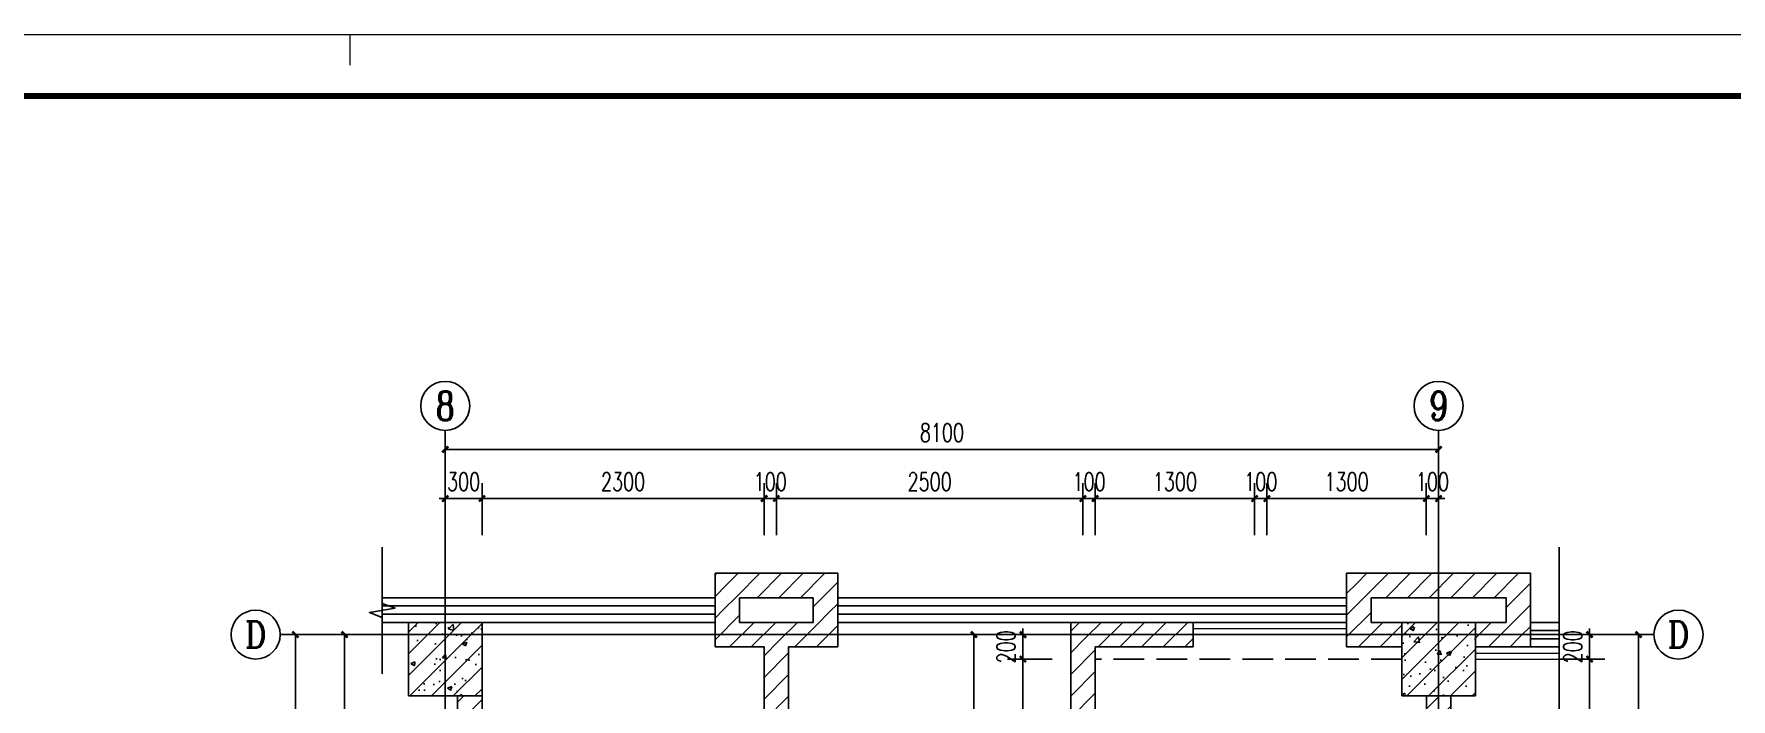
# Model space of a CAD drawing. Extents: x 1738711 to 2346805, y 1189731 to 2516152.
# Drawn here: x 2000756 to 2014595, y 1392502 to 1397922 of the extents above; entities that cross this region are included whole.
import ezdxf
from ezdxf.enums import TextEntityAlignment as Align

# ---------------------------------------------------------------- set-up
doc = ezdxf.new("R2010")
doc.units = 0
doc.header["$LTSCALE"] = 1000
doc.header["$MEASUREMENT"] = 0
doc.linetypes.add('DASH', pattern=[0.35, 0.25, -0.1])
doc.linetypes.add('复件 140224通州运河二期售楼部条件图_t3$0$X-ME SHAFT SH$0$X-B2$0$WATER_LINE', pattern=[0])
for name, color, linetype in [('AXIS', 3, 'Continuous'), ('AXIS_TEXT', 7, 'Continuous'), ('COLUMN', 9, 'Continuous'), ('DIM_SYMB', 3, 'Continuous'), ('DOTE', 1, 'Continuous'), ('PUB_DIM', 3, 'Continuous'), ('PUB_HATCH', 8, 'Continuous'), ('TK', 4, 'Continuous'), ('WALL', 40, 'Continuous'), ('WINDOW', 144, 'Continuous'), ('看线', 8, 'Continuous')]:
    doc.layers.add(name, color=color, linetype=linetype)
doc.layers.add('栏杆', color=6, linetype='Continuous', lineweight=15)
doc.styles.add('_TCH_AXIS', font='COMPLEX', dxfattribs={"bigfont": 'GBCBIG'})
doc.styles.add('_TCH_DIM_T3', font='SIMPLEX', dxfattribs={"width": 0.705882, "bigfont": 'GBCBIG'})
doc.styles.add('COMPLEX', font='COMPLEX')
doc.styles.add('宋体', font='SIMSUN.TTF', dxfattribs={"width": 0.75})
doc.dimstyles.new('_TCH_ARCH&&50', dxfattribs={"dimtxt": 148.75, "dimasz": 50, "dimexe": 125, "dimexo": 150, "dimgap": 63.125, "dimtad": 1, "dimdec": 0, "dimzin": 0, "dimdsep": 46, "dimtxsty": '_TCH_DIM_T3', "dimblk": 'ARCHTICK', "dimcen": 0.09, "dimclrt": 7, "dimazin": 2, "dimtfac": 1, "dimtdec": 0, "dimtix": 1, "dimtmove": 2, "dimatfit": 3, "dimfxl": 50, "dimtolj": 1, "dimtzin": 0, "dimarcsym": 0})
pattern_1 = [(45, (0, 89.76), (-88.388383, 88.388383), [])]
pattern_2 = [(45, (0, 0), (-88.3883476, 88.3883476), []), (50, (0, 0), (358.63009, -31.376067), [37.5, -412.5]), (355, (0, 0), (-69.375667, 376.096067), [30, -330]), (100.4514, (29.9, -2.6), (289.25469, 344.71977), [31.870095, -350.571056]), (46.1842, (0, 100), (533.620524, -82.75951), [56.25, -618.75]), (96.6356, (44.47, 93.1), (467.33135, 487.05894), [47.80514, -525.8565]), (351.1842, (0, 100), (467.33097, 487.0593), [45, -495]), (21, (50, 75), (298.453526, -201.309445), [37.5, -412.5]), (326, (50, 75), (121.657666, 362.57502), [30, -330]), (71.4514, (74.87, 58.22), (420.111314, 161.26525), [31.870095, -350.571056]), (37.5, (0, 0), (6.0799277, 166.446927), [0, -326, 0, -335, 0, -331.25]), (7.5, (0, 0), (131.534769, 197.205856), [0, -191, 0, -318.5, 0, -126.25]), (327.5, (-111.5, 0), (266.911218, -11.277436), [0, -125, 0, -390, 0, -517.5]), (317.5, (-161.5, 0), (291.593085, 50.052491), [0, -162.5, 0, -259, 0, -367.5])]

# ---------------------------------------------------------------- blocks, each defined once
blk = doc.blocks.new('hjashrtahreahe')
at = {"const_width": 25}
blk.add_lwpolyline([(42800, 59400), (42800, 58900)], dxfattribs=at)
at = {"layer": 'TK', "color": 7, "const_width": 25}
blk.add_lwpolyline([(0, 59400), (84100, 59400), (84100, 0), (0, 0)], close=True, dxfattribs=at)
at = {"layer": 'TK', "color": 3, "const_width": 100}
blk.add_lwpolyline([(2500, 1000), (2500, 58400), (83100, 58400), (83100, 1000)], close=True, dxfattribs=at)
at = {"layer": 'TK', "style": '宋体', "width": 0.75}
for tag, height, p in [('项目负责人', 350, (6003, 57089)), ('专业负责人', 350, (6003, 56224)), ('设计人', 350, (6003, 55419)), ('版号1', 250, (77304, 22193)), ('时间1', 250, (82405, 22193)), ('版号2', 250, (77304, 21593)), ('时间2', 250, (82405, 21593)), ('版号3', 250, (77304, 20993)), ('时间3', 250, (82405, 20993)), ('建筑会签', 0.0001, (78978, 2403)), ('电气会签', 0.0001, (82128, 2403)), ('结构会签', 0.0001, (78978, 1803)), ('暖通会签', 0.0001, (82128, 1803)), ('给排水会签', 0.0001, (78978, 1250)), ('智能化会签', 0.0001, (82128, 1250))]:
    blk.add_attdef(tag, text='', height=height, dxfattribs=at).set_placement(p, align=Align.CENTER)
for tag, p in [('合作设计单位', (80816, 48986)), ('版号说明1', (79854, 22318)), ('版号说明2', (79854, 21718)), ('版号说明3', (79854, 21118)), ('浙江绿储科技有限公司', (80545, 16036)), ('百兆瓦级集中式熔盐储能关键', (80545, 14953)), ('设备研发及制造基地项目', (80545, 14603)), ('1#研发楼', (80545, 13636)), ('图名', (80545, 12436)), ('工程编号', (78978, 11461)), ('子项编号', (82128, 11461)), ('建筑', (78978, 10711)), ('图号', (82128, 10711)), ('施工图', (78978, 9961)), ('2023.03', (82128, 9961)), ('审定', (79353, 8461)), ('审核', (79353, 7711)), ('工程负责', (79353, 6961)), ('专业负责', (79353, 6211)), ('设计', (79353, 5461)), ('制图', (79353, 4711)), ('校对', (79353, 3961))]:
    blk.add_attdef(tag, text='', height=250, dxfattribs=at).set_placement(p, align=Align.MIDDLE_CENTER)
blk = doc.blocks.new('_ArchTick')
at = {"color": 0, "linetype": 'ByBlock', "const_width": 0.4}
blk.add_lwpolyline([(-0.5, -0.5), (0.5, 0.5)], dxfattribs=at)
blk = doc.blocks.new('*D1448')
at = {"layer": 'Defpoints', "color": 0, "transparency": 16777216}
for p in [(2008421, 1393027), (2008810, 1393027), (2008810, 1386427)]:
    blk.add_point(p, dxfattribs=at)
at = {"layer": 'PUB_DIM', "color": 0, "lineweight": -2, "transparency": 16777216}
for p, q in [((2008660, 1393027), (2008296, 1393027)), ((2008421, 1386427), (2008421, 1393027)), ((2008660, 1386427), (2008296, 1386427))]:
    blk.add_line(p, q, dxfattribs=at)
at = {"layer": 'PUB_DIM', "color": 0, "lineweight": -2, "transparency": 16777216, "xscale": 50, "yscale": 50, "zscale": 50}
for p, rotation in [((2008421, 1393027), 90), ((2008421, 1386427), 270)]:
    blk.add_blockref('_ArchTick', p, dxfattribs=dict(at, rotation=rotation))
at = {"layer": 'PUB_DIM', "color": 7, "transparency": 16777216, "insert": (2008283, 1389727), "char_height": 148.8, "attachment_point": 5, "rotation": 90, "style": '_TCH_DIM_T3'}
blk.add_mtext('\\A1;6600', dxfattribs=at)
blk = doc.blocks.new('*D1453')
at = {"layer": 'Defpoints', "color": 0, "transparency": 16777216}
for p in [(2008821, 1392827), (2009210, 1392827), (2009210, 1390957)]:
    blk.add_point(p, dxfattribs=at)
at = {"layer": 'PUB_DIM', "color": 0, "lineweight": -2, "transparency": 16777216}
for p, q in [((2009060, 1392827), (2008696, 1392827)), ((2008821, 1390957), (2008821, 1392827)), ((2009060, 1390957), (2008696, 1390957))]:
    blk.add_line(p, q, dxfattribs=at)
at = {"layer": 'PUB_DIM', "color": 0, "lineweight": -2, "transparency": 16777216, "xscale": 50, "yscale": 50, "zscale": 50}
for p, rotation in [((2008821, 1392827), 90), ((2008821, 1390957), 270)]:
    blk.add_blockref('_ArchTick', p, dxfattribs=dict(at, rotation=rotation))
at = {"layer": 'PUB_DIM', "color": 7, "transparency": 16777216, "insert": (2008683, 1391892), "char_height": 148.8, "attachment_point": 5, "rotation": 90, "style": '_TCH_DIM_T3'}
blk.add_mtext('\\A1;1870', dxfattribs=at)
blk = doc.blocks.new('*D1454')
at = {"layer": 'Defpoints', "color": 0, "transparency": 16777216}
for p in [(2008821, 1393027), (2009210, 1393027), (2009210, 1392827)]:
    blk.add_point(p, dxfattribs=at)
at = {"layer": 'PUB_DIM', "color": 0, "lineweight": -2, "transparency": 16777216}
for p, q in [((2009060, 1393027), (2008696, 1393027)), ((2008821, 1393027), (2008821, 1393077)), ((2008821, 1392827), (2008821, 1393027)), ((2009060, 1392827), (2008696, 1392827)), ((2008821, 1392827), (2008821, 1392777))]:
    blk.add_line(p, q, dxfattribs=at)
at = {"layer": 'PUB_DIM', "color": 0, "lineweight": -2, "transparency": 16777216, "xscale": 50, "yscale": 50, "zscale": 50}
for p, rotation in [((2008821, 1393027), 270), ((2008821, 1392827), 90)]:
    blk.add_blockref('_ArchTick', p, dxfattribs=dict(at, rotation=rotation))
at = {"layer": 'PUB_DIM', "color": 7, "transparency": 16777216, "insert": (2008683, 1392927), "char_height": 148.8, "attachment_point": 5, "rotation": 90, "style": '_TCH_DIM_T3'}
blk.add_mtext('\\A1;200', dxfattribs=at)
blk = doc.blocks.new('*D1455')
at = {"layer": 'Defpoints', "color": 0, "transparency": 16777216}
for p in [(2013452, 1393027), (2013841, 1393027), (2013452, 1386427)]:
    blk.add_point(p, dxfattribs=at)
at = {"layer": 'PUB_DIM', "color": 0, "lineweight": -2, "transparency": 16777216}
for p, q in [((2013602, 1393027), (2013966, 1393027)), ((2013841, 1386427), (2013841, 1393027)), ((2013602, 1386427), (2013966, 1386427))]:
    blk.add_line(p, q, dxfattribs=at)
at = {"layer": 'PUB_DIM', "color": 0, "lineweight": -2, "transparency": 16777216, "xscale": 50, "yscale": 50, "zscale": 50}
for p, rotation in [((2013841, 1393027), 90), ((2013841, 1386427), 270)]:
    blk.add_blockref('_ArchTick', p, dxfattribs=dict(at, rotation=rotation))
at = {"layer": 'PUB_DIM', "color": 7, "transparency": 16777216, "insert": (2013704, 1389727), "char_height": 148.8, "attachment_point": 5, "rotation": 90, "style": '_TCH_DIM_T3'}
blk.add_mtext('\\A1;6600', dxfattribs=at)
blk = doc.blocks.new('*D1460')
at = {"layer": 'Defpoints', "color": 0, "transparency": 16777216}
for p in [(2013052, 1392827), (2013441, 1392827), (2013052, 1390957)]:
    blk.add_point(p, dxfattribs=at)
at = {"layer": 'PUB_DIM', "color": 0, "lineweight": -2, "transparency": 16777216}
for p, q in [((2013202, 1392827), (2013566, 1392827)), ((2013441, 1390957), (2013441, 1392827)), ((2013202, 1390957), (2013566, 1390957))]:
    blk.add_line(p, q, dxfattribs=at)
at = {"layer": 'PUB_DIM', "color": 0, "lineweight": -2, "transparency": 16777216, "xscale": 50, "yscale": 50, "zscale": 50}
for p, rotation in [((2013441, 1392827), 90), ((2013441, 1390957), 270)]:
    blk.add_blockref('_ArchTick', p, dxfattribs=dict(at, rotation=rotation))
at = {"layer": 'PUB_DIM', "color": 7, "transparency": 16777216, "insert": (2013304, 1391892), "char_height": 148.8, "attachment_point": 5, "rotation": 90, "style": '_TCH_DIM_T3'}
blk.add_mtext('\\A1;1870', dxfattribs=at)
blk = doc.blocks.new('*D1461')
at = {"layer": 'Defpoints', "color": 0, "transparency": 16777216}
for p in [(2013052, 1393027), (2013441, 1393027), (2013052, 1392827)]:
    blk.add_point(p, dxfattribs=at)
at = {"layer": 'PUB_DIM', "color": 0, "lineweight": -2, "transparency": 16777216}
for p, q in [((2013202, 1393027), (2013566, 1393027)), ((2013441, 1393027), (2013441, 1393077)), ((2013441, 1392827), (2013441, 1393027)), ((2013202, 1392827), (2013566, 1392827)), ((2013441, 1392827), (2013441, 1392777))]:
    blk.add_line(p, q, dxfattribs=at)
at = {"layer": 'PUB_DIM', "color": 0, "lineweight": -2, "transparency": 16777216, "xscale": 50, "yscale": 50, "zscale": 50}
for p, rotation in [((2013441, 1393027), 270), ((2013441, 1392827), 90)]:
    blk.add_blockref('_ArchTick', p, dxfattribs=dict(at, rotation=rotation))
at = {"layer": 'PUB_DIM', "color": 7, "transparency": 16777216, "insert": (2013304, 1392927), "char_height": 148.8, "attachment_point": 5, "rotation": 90, "style": '_TCH_DIM_T3'}
blk.add_mtext('\\A1;200', dxfattribs=at)
blk = doc.blocks.new('*D1462')
at = {"layer": 'Defpoints', "color": 0, "transparency": 16777216}
for p in [(2002889, 1393027), (2003354, 1393027), (2003354, 1386427)]:
    blk.add_point(p, dxfattribs=at)
at = {"layer": 'PUB_DIM', "color": 0, "lineweight": -2, "transparency": 16777216}
for p, q in [((2003204, 1393027), (2002764, 1393027)), ((2002889, 1386427), (2002889, 1393027)), ((2003204, 1386427), (2002764, 1386427))]:
    blk.add_line(p, q, dxfattribs=at)
at = {"layer": 'PUB_DIM', "color": 0, "lineweight": -2, "transparency": 16777216, "xscale": 50, "yscale": 50, "zscale": 50}
for p, rotation in [((2002889, 1393027), 90), ((2002889, 1386427), 270)]:
    blk.add_blockref('_ArchTick', p, dxfattribs=dict(at, rotation=rotation))
at = {"layer": 'PUB_DIM', "color": 7, "transparency": 16777216, "insert": (2002751, 1389727), "char_height": 148.8, "attachment_point": 5, "rotation": 90, "style": '_TCH_DIM_T3'}
blk.add_mtext('\\A1;6600', dxfattribs=at)
blk = doc.blocks.new('*D1466')
at = {"layer": 'Defpoints', "color": 0, "transparency": 16777216}
for p in [(2003289, 1393027), (2003754, 1393027), (2003754, 1390427)]:
    blk.add_point(p, dxfattribs=at)
at = {"layer": 'PUB_DIM', "color": 0, "lineweight": -2, "transparency": 16777216}
for p, q in [((2003604, 1393027), (2003164, 1393027)), ((2003289, 1390427), (2003289, 1393027)), ((2003604, 1390427), (2003164, 1390427))]:
    blk.add_line(p, q, dxfattribs=at)
at = {"layer": 'PUB_DIM', "color": 0, "lineweight": -2, "transparency": 16777216, "xscale": 50, "yscale": 50, "zscale": 50}
for p, rotation in [((2003289, 1393027), 90), ((2003289, 1390427), 270)]:
    blk.add_blockref('_ArchTick', p, dxfattribs=dict(at, rotation=rotation))
at = {"layer": 'PUB_DIM', "color": 7, "transparency": 16777216, "insert": (2003151, 1391727), "char_height": 148.8, "attachment_point": 5, "rotation": 90, "style": '_TCH_DIM_T3'}
blk.add_mtext('\\A1;2600', dxfattribs=at)
blk = doc.blocks.new('*D1467')
at = {"layer": 'Defpoints', "color": 0, "transparency": 16777216}
for p in [(2012210, 1394536), (2004110, 1394087), (2012210, 1394087)]:
    blk.add_point(p, dxfattribs=at)
at = {"layer": 'PUB_DIM', "color": 0, "lineweight": -2, "transparency": 16777216}
for p, q in [((2004110, 1394237), (2004110, 1394661)), ((2012210, 1394237), (2012210, 1394661)), ((2004110, 1394536), (2012210, 1394536))]:
    blk.add_line(p, q, dxfattribs=at)
at = {"layer": 'PUB_DIM', "color": 0, "lineweight": -2, "transparency": 16777216, "xscale": 50, "yscale": 50, "zscale": 50, "rotation": 180}
blk.add_blockref('_ArchTick', (2004110, 1394536), dxfattribs=at)
at = {"layer": 'PUB_DIM', "color": 0, "lineweight": -2, "transparency": 16777216, "xscale": 50, "yscale": 50, "zscale": 50}
blk.add_blockref('_ArchTick', (2012210, 1394536), dxfattribs=at)
at = {"layer": 'PUB_DIM', "color": 7, "transparency": 16777216, "insert": (2008160, 1394673), "char_height": 148.8, "attachment_point": 5, "style": '_TCH_DIM_T3'}
blk.add_mtext('\\A1;8100', dxfattribs=at)
blk = doc.blocks.new('*D1468')
at = {"layer": 'Defpoints', "color": 0, "transparency": 16777216}
for p in [(2004410, 1394136), (2004110, 1393687), (2004410, 1393687)]:
    blk.add_point(p, dxfattribs=at)
at = {"layer": 'PUB_DIM', "color": 0, "lineweight": -2, "transparency": 16777216}
for p, q in [((2004110, 1394136), (2004060, 1394136)), ((2004110, 1393837), (2004110, 1394261)), ((2004110, 1394136), (2004410, 1394136)), ((2004410, 1393837), (2004410, 1394261)), ((2004410, 1394136), (2004460, 1394136))]:
    blk.add_line(p, q, dxfattribs=at)
at = {"layer": 'PUB_DIM', "color": 0, "lineweight": -2, "transparency": 16777216, "xscale": 50, "yscale": 50, "zscale": 50}
blk.add_blockref('_ArchTick', (2004110, 1394136), dxfattribs=at)
at = {"layer": 'PUB_DIM', "color": 0, "lineweight": -2, "transparency": 16777216, "xscale": 50, "yscale": 50, "zscale": 50, "rotation": 180}
blk.add_blockref('_ArchTick', (2004410, 1394136), dxfattribs=at)
at = {"layer": 'PUB_DIM', "color": 7, "transparency": 16777216, "insert": (2004260, 1394273), "char_height": 148.8, "attachment_point": 5, "style": '_TCH_DIM_T3'}
blk.add_mtext('\\A1;300', dxfattribs=at)
blk = doc.blocks.new('*D1469')
at = {"layer": 'Defpoints', "color": 0, "transparency": 16777216}
for p in [(2006710, 1394136), (2004410, 1393687), (2006710, 1393687)]:
    blk.add_point(p, dxfattribs=at)
at = {"layer": 'PUB_DIM', "color": 0, "lineweight": -2, "transparency": 16777216}
for p, q in [((2004410, 1393837), (2004410, 1394261)), ((2004410, 1394136), (2006710, 1394136)), ((2006710, 1393837), (2006710, 1394261))]:
    blk.add_line(p, q, dxfattribs=at)
at = {"layer": 'PUB_DIM', "color": 0, "lineweight": -2, "transparency": 16777216, "xscale": 50, "yscale": 50, "zscale": 50, "rotation": 180}
blk.add_blockref('_ArchTick', (2004410, 1394136), dxfattribs=at)
at = {"layer": 'PUB_DIM', "color": 0, "lineweight": -2, "transparency": 16777216, "xscale": 50, "yscale": 50, "zscale": 50}
blk.add_blockref('_ArchTick', (2006710, 1394136), dxfattribs=at)
at = {"layer": 'PUB_DIM', "color": 7, "transparency": 16777216, "insert": (2005560, 1394273), "char_height": 148.8, "attachment_point": 5, "style": '_TCH_DIM_T3'}
blk.add_mtext('\\A1;2300', dxfattribs=at)
blk = doc.blocks.new('*D1470')
at = {"layer": 'Defpoints', "color": 0, "transparency": 16777216}
for p in [(2006810, 1394136), (2006710, 1393687), (2006810, 1393687)]:
    blk.add_point(p, dxfattribs=at)
at = {"layer": 'PUB_DIM', "color": 0, "lineweight": -2, "transparency": 16777216}
for p, q in [((2006710, 1394136), (2006660, 1394136)), ((2006710, 1393837), (2006710, 1394261)), ((2006710, 1394136), (2006810, 1394136)), ((2006810, 1393837), (2006810, 1394261)), ((2006810, 1394136), (2006860, 1394136))]:
    blk.add_line(p, q, dxfattribs=at)
at = {"layer": 'PUB_DIM', "color": 0, "lineweight": -2, "transparency": 16777216, "xscale": 50, "yscale": 50, "zscale": 50}
blk.add_blockref('_ArchTick', (2006710, 1394136), dxfattribs=at)
at = {"layer": 'PUB_DIM', "color": 0, "lineweight": -2, "transparency": 16777216, "xscale": 50, "yscale": 50, "zscale": 50, "rotation": 180}
blk.add_blockref('_ArchTick', (2006810, 1394136), dxfattribs=at)
at = {"layer": 'PUB_DIM', "color": 7, "transparency": 16777216, "insert": (2006760, 1394273), "char_height": 148.8, "attachment_point": 5, "style": '_TCH_DIM_T3'}
blk.add_mtext('\\A1;100', dxfattribs=at)
blk = doc.blocks.new('*D1471')
at = {"layer": 'Defpoints', "color": 0, "transparency": 16777216}
for p in [(2009310, 1394136), (2006810, 1393687), (2009310, 1393687)]:
    blk.add_point(p, dxfattribs=at)
at = {"layer": 'PUB_DIM', "color": 0, "lineweight": -2, "transparency": 16777216}
for p, q in [((2006810, 1393837), (2006810, 1394261)), ((2006810, 1394136), (2009310, 1394136)), ((2009310, 1393837), (2009310, 1394261))]:
    blk.add_line(p, q, dxfattribs=at)
at = {"layer": 'PUB_DIM', "color": 0, "lineweight": -2, "transparency": 16777216, "xscale": 50, "yscale": 50, "zscale": 50, "rotation": 180}
blk.add_blockref('_ArchTick', (2006810, 1394136), dxfattribs=at)
at = {"layer": 'PUB_DIM', "color": 0, "lineweight": -2, "transparency": 16777216, "xscale": 50, "yscale": 50, "zscale": 50}
blk.add_blockref('_ArchTick', (2009310, 1394136), dxfattribs=at)
at = {"layer": 'PUB_DIM', "color": 7, "transparency": 16777216, "insert": (2008060, 1394273), "char_height": 148.8, "attachment_point": 5, "style": '_TCH_DIM_T3'}
blk.add_mtext('\\A1;2500', dxfattribs=at)
blk = doc.blocks.new('*D1472')
at = {"layer": 'Defpoints', "color": 0, "transparency": 16777216}
for p in [(2009410, 1394136), (2009310, 1393687), (2009410, 1393687)]:
    blk.add_point(p, dxfattribs=at)
at = {"layer": 'PUB_DIM', "color": 0, "lineweight": -2, "transparency": 16777216}
for p, q in [((2009310, 1394136), (2009260, 1394136)), ((2009310, 1393837), (2009310, 1394261)), ((2009310, 1394136), (2009410, 1394136)), ((2009410, 1393837), (2009410, 1394261)), ((2009410, 1394136), (2009460, 1394136))]:
    blk.add_line(p, q, dxfattribs=at)
at = {"layer": 'PUB_DIM', "color": 0, "lineweight": -2, "transparency": 16777216, "xscale": 50, "yscale": 50, "zscale": 50}
blk.add_blockref('_ArchTick', (2009310, 1394136), dxfattribs=at)
at = {"layer": 'PUB_DIM', "color": 0, "lineweight": -2, "transparency": 16777216, "xscale": 50, "yscale": 50, "zscale": 50, "rotation": 180}
blk.add_blockref('_ArchTick', (2009410, 1394136), dxfattribs=at)
at = {"layer": 'PUB_DIM', "color": 7, "transparency": 16777216, "insert": (2009360, 1394273), "char_height": 148.8, "attachment_point": 5, "style": '_TCH_DIM_T3'}
blk.add_mtext('\\A1;100', dxfattribs=at)
blk = doc.blocks.new('*D1473')
at = {"layer": 'Defpoints', "color": 0, "transparency": 16777216}
for p in [(2010710, 1394136), (2009410, 1393687), (2010710, 1393687)]:
    blk.add_point(p, dxfattribs=at)
at = {"layer": 'PUB_DIM', "color": 0, "lineweight": -2, "transparency": 16777216}
for p, q in [((2009410, 1393837), (2009410, 1394261)), ((2009410, 1394136), (2010710, 1394136)), ((2010710, 1393837), (2010710, 1394261))]:
    blk.add_line(p, q, dxfattribs=at)
at = {"layer": 'PUB_DIM', "color": 0, "lineweight": -2, "transparency": 16777216, "xscale": 50, "yscale": 50, "zscale": 50, "rotation": 180}
blk.add_blockref('_ArchTick', (2009410, 1394136), dxfattribs=at)
at = {"layer": 'PUB_DIM', "color": 0, "lineweight": -2, "transparency": 16777216, "xscale": 50, "yscale": 50, "zscale": 50}
blk.add_blockref('_ArchTick', (2010710, 1394136), dxfattribs=at)
at = {"layer": 'PUB_DIM', "color": 7, "transparency": 16777216, "insert": (2010060, 1394273), "char_height": 148.8, "attachment_point": 5, "style": '_TCH_DIM_T3'}
blk.add_mtext('\\A1;1300', dxfattribs=at)
blk = doc.blocks.new('*D1474')
at = {"layer": 'Defpoints', "color": 0, "transparency": 16777216}
for p in [(2010810, 1394136), (2010710, 1393687), (2010810, 1393687)]:
    blk.add_point(p, dxfattribs=at)
at = {"layer": 'PUB_DIM', "color": 0, "lineweight": -2, "transparency": 16777216}
for p, q in [((2010710, 1394136), (2010660, 1394136)), ((2010710, 1393837), (2010710, 1394261)), ((2010710, 1394136), (2010810, 1394136)), ((2010810, 1393837), (2010810, 1394261)), ((2010810, 1394136), (2010860, 1394136))]:
    blk.add_line(p, q, dxfattribs=at)
at = {"layer": 'PUB_DIM', "color": 0, "lineweight": -2, "transparency": 16777216, "xscale": 50, "yscale": 50, "zscale": 50}
blk.add_blockref('_ArchTick', (2010710, 1394136), dxfattribs=at)
at = {"layer": 'PUB_DIM', "color": 0, "lineweight": -2, "transparency": 16777216, "xscale": 50, "yscale": 50, "zscale": 50, "rotation": 180}
blk.add_blockref('_ArchTick', (2010810, 1394136), dxfattribs=at)
at = {"layer": 'PUB_DIM', "color": 7, "transparency": 16777216, "insert": (2010760, 1394273), "char_height": 148.8, "attachment_point": 5, "style": '_TCH_DIM_T3'}
blk.add_mtext('\\A1;100', dxfattribs=at)
blk = doc.blocks.new('*D1475')
at = {"layer": 'Defpoints', "color": 0, "transparency": 16777216}
for p in [(2012110, 1394136), (2010810, 1393687), (2012110, 1393687)]:
    blk.add_point(p, dxfattribs=at)
at = {"layer": 'PUB_DIM', "color": 0, "lineweight": -2, "transparency": 16777216}
for p, q in [((2010810, 1393837), (2010810, 1394261)), ((2010810, 1394136), (2012110, 1394136)), ((2012110, 1393837), (2012110, 1394261))]:
    blk.add_line(p, q, dxfattribs=at)
at = {"layer": 'PUB_DIM', "color": 0, "lineweight": -2, "transparency": 16777216, "xscale": 50, "yscale": 50, "zscale": 50, "rotation": 180}
blk.add_blockref('_ArchTick', (2010810, 1394136), dxfattribs=at)
at = {"layer": 'PUB_DIM', "color": 0, "lineweight": -2, "transparency": 16777216, "xscale": 50, "yscale": 50, "zscale": 50}
blk.add_blockref('_ArchTick', (2012110, 1394136), dxfattribs=at)
at = {"layer": 'PUB_DIM', "color": 7, "transparency": 16777216, "insert": (2011460, 1394273), "char_height": 148.8, "attachment_point": 5, "style": '_TCH_DIM_T3'}
blk.add_mtext('\\A1;1300', dxfattribs=at)
blk = doc.blocks.new('*D1476')
at = {"layer": 'Defpoints', "color": 0, "transparency": 16777216}
for p in [(2012210, 1394136), (2012110, 1393687), (2012210, 1393687)]:
    blk.add_point(p, dxfattribs=at)
at = {"layer": 'PUB_DIM', "color": 0, "lineweight": -2, "transparency": 16777216}
for p, q in [((2012110, 1394136), (2012060, 1394136)), ((2012110, 1393837), (2012110, 1394261)), ((2012110, 1394136), (2012210, 1394136)), ((2012210, 1393837), (2012210, 1394261)), ((2012210, 1394136), (2012260, 1394136))]:
    blk.add_line(p, q, dxfattribs=at)
at = {"layer": 'PUB_DIM', "color": 0, "lineweight": -2, "transparency": 16777216, "xscale": 50, "yscale": 50, "zscale": 50}
blk.add_blockref('_ArchTick', (2012110, 1394136), dxfattribs=at)
at = {"layer": 'PUB_DIM', "color": 0, "lineweight": -2, "transparency": 16777216, "xscale": 50, "yscale": 50, "zscale": 50, "rotation": 180}
blk.add_blockref('_ArchTick', (2012210, 1394136), dxfattribs=at)
at = {"layer": 'PUB_DIM', "color": 7, "transparency": 16777216, "insert": (2012160, 1394273), "char_height": 148.8, "attachment_point": 5, "style": '_TCH_DIM_T3'}
blk.add_mtext('\\A1;100', dxfattribs=at)
blk = doc.blocks.new('$TCHSYS$WIN2D')
for p, q in [((-0.5, 0.5), (0.5, 0.5)), ((-0.5, 0.5), (-0.5, -0.5)), ((0.5, 0.5), (0.5, -0.5)), ((0.5, 0.1667), (-0.5, 0.1667)), ((0.5, -0.1667), (-0.5, -0.1667)), ((-0.5, -0.5), (0.5, -0.5))]:
    blk.add_line(p, q)
blk = doc.blocks.new('_AXISO')
blk.add_circle((0, 0), 0.5)
at = {"layer": 'AXIS_TEXT', "style": 'COMPLEX', "width": 1.041667}
blk.add_attdef('A', text='', height=0.56, dxfattribs=at).set_placement((-0.25, -0.28), (0.25, -0.28), align=Align.FIT)

msp = doc.modelspace()

# ---------------------------------------------------------------- hatches: boundary and pattern name
at = {"layer": 'PUB_HATCH', "linetype": '复件 140224通州运河二期售楼部条件图_t3$0$X-ME SHAFT SH$0$X-B2$0$WATER_LINE'}
h = msp.add_hatch(dxfattribs=at)
h.set_pattern_fill('普通砖', color=256, scale=50, style=0)
h.set_pattern_definition(pattern_1)
h.paths.add_polyline_path([(2006310.1, 1393526.7), (2006510.1, 1393326.7), (2007110.1, 1393326.7), (2007310.1, 1393526.7)])
h = msp.add_hatch(dxfattribs=at)
h.set_pattern_fill('普通砖', color=256, scale=50, style=0)
h.set_pattern_definition(pattern_1)
h.paths.add_polyline_path([(2006376.8, 1393226.7), (2006510.1, 1393226.7), (2006510.1, 1393326.7), (2006310.1, 1393526.7), (2006310.1, 1393326.7)])
h = msp.add_hatch(dxfattribs=at)
h.set_pattern_fill('普通砖', color=256, scale=50, style=0)
h.set_pattern_definition(pattern_1)
h.paths.add_polyline_path([(2007310.1, 1393526.7), (2007110.1, 1393326.7), (2007110.1, 1393226.7), (2007243.5, 1393226.7), (2007310.1, 1393326.7)])
h = msp.add_hatch(dxfattribs=at)
h.set_pattern_fill('普通砖', color=256, scale=50, style=0)
h.set_pattern_definition(pattern_1)
h.paths.add_polyline_path([(2011660.1, 1393326.7), (2011460.1, 1393526.7), (2011460.1, 1393326.7), (2011526.8, 1393226.7), (2011660.1, 1393226.7)])
h = msp.add_hatch(dxfattribs=at)
h.set_pattern_fill('普通砖', color=256, scale=50, style=0)
h.set_pattern_definition(pattern_1)
h.paths.add_polyline_path([(2012760.1, 1393326.7), (2012960.1, 1393526.7), (2011460.1, 1393526.7), (2011660.1, 1393326.7)])
h = msp.add_hatch(dxfattribs=at)
h.set_pattern_fill('普通砖', color=256, scale=50, style=0)
h.set_pattern_definition(pattern_1)
h.paths.add_polyline_path([(2012960.1, 1393526.7), (2012760.1, 1393326.7), (2012760.1, 1393126.7), (2012960.1, 1392926.7)])
h = msp.add_hatch(dxfattribs=at)
h.set_pattern_fill('普通砖', color=256, scale=50, style=0)
h.set_pattern_definition(pattern_1)
h.paths.add_polyline_path([(2006310.1, 1393326.7), (2006310.1, 1393126.7), (2006376.8, 1393226.7)])
h = msp.add_hatch(dxfattribs=at)
h.set_pattern_fill('普通砖', color=256, scale=50, style=0)
h.set_pattern_definition(pattern_1)
h.paths.add_polyline_path([(2007310.1, 1393126.7), (2007310.1, 1393326.7), (2007243.5, 1393226.7)])
h = msp.add_hatch(dxfattribs=at)
h.set_pattern_fill('普通砖', color=256, scale=50, style=0)
h.set_pattern_definition(pattern_1)
h.paths.add_polyline_path([(2011460.1, 1393326.7), (2011460.1, 1393126.7), (2011526.8, 1393226.7)])
h = msp.add_hatch(dxfattribs=at)
h.set_pattern_fill('普通砖', color=256, scale=50, style=0)
h.set_pattern_definition(pattern_1)
h.paths.add_polyline_path([(2006310.1, 1392926.7), (2006510.1, 1393126.7), (2006510.1, 1393226.7), (2006376.8, 1393226.7), (2006310.1, 1393126.7)])
h = msp.add_hatch(dxfattribs=at)
h.set_pattern_fill('普通砖', color=256, scale=50, style=0)
h.set_pattern_definition(pattern_1)
h.paths.add_polyline_path([(2007243.5, 1393226.7), (2007110.1, 1393226.7), (2007110.1, 1393126.7), (2007310.1, 1392926.7), (2007310.1, 1393126.7)])
h = msp.add_hatch(dxfattribs=at)
h.set_pattern_fill('普通砖', color=256, scale=50, style=0)
h.set_pattern_definition(pattern_1)
h.paths.add_polyline_path([(2011460.1, 1392926.7), (2011660.1, 1393126.7), (2011660.1, 1393226.7), (2011526.8, 1393226.7), (2011460.1, 1393126.7)])
h = msp.add_hatch(dxfattribs=at)
h.set_pattern_fill('钢筋混凝土', color=256, scale=50, style=0)
h.set_pattern_definition(pattern_2)
h.paths.add_polyline_path([(2003810.1, 1392526.7), (2004410.1, 1392526.7), (2004410.1, 1393126.7), (2003810.1, 1393126.7)])
h = msp.add_hatch(dxfattribs=at)
h.set_pattern_fill('普通砖', color=256, scale=50, style=0)
h.set_pattern_definition(pattern_1)
h.paths.add_polyline_path([(2006510.1, 1393126.7), (2006310.1, 1392926.7), (2006710.1, 1392926.7), (2006810.1, 1392993.3), (2006810.1, 1393126.7)])
h = msp.add_hatch(dxfattribs=at)
h.set_pattern_fill('普通砖', color=256, scale=50, style=0)
h.set_pattern_definition(pattern_1)
h.paths.add_polyline_path([(2006810.1, 1392993.3), (2006910.1, 1392926.7), (2007310.1, 1392926.7), (2007110.1, 1393126.7), (2006810.1, 1393126.7)])
at = {"layer": 'PUB_HATCH'}
h = msp.add_hatch(dxfattribs=at)
h.set_pattern_fill('普通砖', color=256, scale=50, style=0)
h.set_pattern_definition(pattern_1)
h.paths.add_polyline_path([(2009343.5, 1387176.7), (2009410.1, 1387276.7), (2009410.1, 1392926.7), (2009210.1, 1393126.7), (2009210.1, 1387176.7)])
at = {"layer": 'PUB_HATCH', "linetype": '复件 140224通州运河二期售楼部条件图_t3$0$X-ME SHAFT SH$0$X-B2$0$WATER_LINE'}
h = msp.add_hatch(dxfattribs=at)
h.set_pattern_fill('普通砖', color=256, scale=50, style=0)
h.set_pattern_definition(pattern_1)
h.paths.add_polyline_path([(2009210.1, 1393126.7), (2009410.1, 1392926.7), (2010210.1, 1392926.7), (2010210.1, 1393126.7)])
h = msp.add_hatch(dxfattribs=at)
h.set_pattern_fill('普通砖', color=256, scale=50, style=0)
h.set_pattern_definition(pattern_1)
h.paths.add_polyline_path([(2011910.1, 1392926.7), (2011910.1, 1393126.7), (2011660.1, 1393126.7), (2011460.1, 1392926.7)])
h = msp.add_hatch(dxfattribs=at)
h.set_pattern_fill('钢筋混凝土', color=256, scale=50, style=0)
h.set_pattern_definition(pattern_2)
h.paths.add_polyline_path([(2011910.1, 1392526.7), (2012510.1, 1392526.7), (2012510.1, 1393126.7), (2011910.1, 1393126.7)])
h = msp.add_hatch(dxfattribs=at)
h.set_pattern_fill('普通砖', color=256, scale=50, style=0)
h.set_pattern_definition(pattern_1)
h.paths.add_polyline_path([(2012510.1, 1393126.7), (2012510.1, 1392926.7), (2012960.1, 1392926.7), (2012760.1, 1393126.7)])
at = {"layer": 'PUB_HATCH'}
h = msp.add_hatch(dxfattribs=at)
h.set_pattern_fill('普通砖', color=256, scale=50, style=0)
h.set_pattern_definition(pattern_1)
h.paths.add_polyline_path([(2006810.1, 1392993.3), (2006710.1, 1392926.7), (2006710.1, 1390426.7), (2006776.8, 1390326.7), (2006910.1, 1390326.7), (2006910.1, 1392926.7)])
h = msp.add_hatch(dxfattribs=at)
h.set_pattern_fill('普通砖', color=256, scale=50, style=0)
h.set_pattern_definition(pattern_1)
h.paths.add_polyline_path([(2004410.1, 1392526.7), (2004210.1, 1392526.7), (2004210.1, 1390326.7), (2004343.5, 1390326.7), (2004410.1, 1390426.7)])
h = msp.add_hatch(dxfattribs=at)
h.set_pattern_fill('普通砖', color=256, scale=50, style=0)
h.set_pattern_definition(pattern_1)
h.paths.add_polyline_path([(2012310.1, 1392526.7), (2012110.1, 1392526.7), (2012110.1, 1389826.7), (2012310.1, 1389826.7)])

# ---------------------------------------------------------------- linework, layer by layer
at = {"layer": 'AXIS'}
for p, q in [((2004110.1, 1394190.9), (2004110.1, 1394690.9)), ((2012210.1, 1394190.9), (2012210.1, 1394690.9)), ((2003263.9, 1393026.7), (2002763.9, 1393026.7)), ((2013466.3, 1393026.7), (2013966.3, 1393026.7))]:
    msp.add_line(p, q, dxfattribs=at)
at = {"layer": 'COLUMN', "linetype": '复件 140224通州运河二期售楼部条件图_t3$0$X-ME SHAFT SH$0$X-B2$0$WATER_LINE'}
for p, q in [((2004410.1, 1393126.7), (2003810.1, 1393126.7)), ((2003810.1, 1393126.7), (2003810.1, 1392526.7)), ((2004410.1, 1392526.7), (2004410.1, 1393126.7)), ((2012510.1, 1393126.7), (2011910.1, 1393126.7)), ((2011910.1, 1393126.7), (2011910.1, 1392526.7)), ((2012510.1, 1392526.7), (2012510.1, 1393126.7)), ((2003810.1, 1392526.7), (2004410.1, 1392526.7)), ((2011910.1, 1392526.7), (2012510.1, 1392526.7))]:
    msp.add_line(p, q, dxfattribs=at)
at = {"layer": 'DIM_SYMB'}
for points in [[(2003596.6, 1392708.2), (2003596.6, 1393167.5), (2003491.6, 1393205.7), (2003701.6, 1393242.8), (2003596.6, 1393280), (2003596.6, 1393739.3)], [(2013194, 1385739.5), (2013194, 1389683.2), (2013089, 1389721.4), (2013299, 1389758.4), (2013194, 1389795.7), (2013194, 1393739.3)]]:
    msp.add_lwpolyline(points, dxfattribs=at)
at = {"layer": 'DOTE'}
for p, q in [((2004110.1, 1394226.9), (2004110.1, 1385283.7)), ((2012210.1, 1394226.9), (2012210.1, 1385283.7)), ((2003094.3, 1393026.7), (2013716.5, 1393026.7))]:
    msp.add_line(p, q, dxfattribs=at)
at = {"layer": 'WALL', "linetype": '复件 140224通州运河二期售楼部条件图_t3$0$X-ME SHAFT SH$0$X-B2$0$WATER_LINE'}
for p, q in [((2006310.1, 1393526.7), (2007310.1, 1393526.7)), ((2006310.1, 1393326.7), (2006310.1, 1393526.7)), ((2007310.1, 1393526.7), (2007310.1, 1393326.7)), ((2011460.1, 1393526.7), (2011460.1, 1393326.7)), ((2012960.1, 1393526.7), (2011460.1, 1393526.7)), ((2012960.1, 1393526.7), (2012960.1, 1392926.7)), ((2003596.6, 1393126.7), (2003596.6, 1393326.7)), ((2006310.1, 1393126.7), (2006310.1, 1393326.7)), ((2006510.1, 1393326.7), (2007110.1, 1393326.7)), ((2006510.1, 1393226.7), (2006510.1, 1393326.7)), ((2007110.1, 1393326.7), (2007110.1, 1393226.7)), ((2007310.1, 1393126.7), (2007310.1, 1393326.7)), ((2011460.1, 1393126.7), (2011460.1, 1393326.7)), ((2011660.1, 1393326.7), (2011660.1, 1393226.7)), ((2012760.1, 1393326.7), (2011660.1, 1393326.7)), ((2012760.1, 1393326.7), (2012760.1, 1393126.7)), ((2006510.1, 1393126.7), (2006510.1, 1393226.7)), ((2007110.1, 1393226.7), (2007110.1, 1393126.7)), ((2011660.1, 1393126.7), (2011660.1, 1393226.7)), ((2006310.1, 1392926.7), (2006310.1, 1393126.7)), ((2006510.1, 1393126.7), (2006810.1, 1393126.7)), ((2006810.1, 1393126.7), (2007110.1, 1393126.7)), ((2007310.1, 1393126.7), (2007310.1, 1392926.7)), ((2009210.1, 1393126.7), (2010210.1, 1393126.7)), ((2010210.1, 1393126.7), (2010210.1, 1392926.7)), ((2011460.1, 1392926.7), (2011460.1, 1393126.7)), ((2011660.1, 1393126.7), (2011910.1, 1393126.7)), ((2012510.1, 1393126.7), (2012760.1, 1393126.7)), ((2006310.1, 1392926.7), (2006710.1, 1392926.7)), ((2006910.1, 1392926.7), (2007310.1, 1392926.7)), ((2009410.1, 1392926.7), (2010210.1, 1392926.7)), ((2011460.1, 1392926.7), (2011910.1, 1392926.7)), ((2012510.1, 1392926.7), (2012960.1, 1392926.7))]:
    msp.add_line(p, q, dxfattribs=at)
at = {"layer": 'WALL'}
for p, q in [((2009210.1, 1387176.7), (2009210.1, 1393126.7)), ((2006710.1, 1392926.7), (2006710.1, 1390426.7)), ((2006910.1, 1392926.7), (2006910.1, 1390326.7)), ((2009410.1, 1387276.7), (2009410.1, 1392926.7)), ((2004210.1, 1392526.7), (2004210.1, 1390326.7)), ((2004410.1, 1392526.7), (2004410.1, 1390426.7)), ((2012110.1, 1389826.7), (2012110.1, 1392526.7)), ((2012310.1, 1389826.7), (2012310.1, 1392526.7))]:
    msp.add_line(p, q, dxfattribs=at)
at = {"layer": 'WINDOW', "linetype": '复件 140224通州运河二期售楼部条件图_t3$0$X-ME SHAFT SH$0$X-B2$0$WATER_LINE'}
for p, q in [((2012960.1, 1393126.7), (2013194, 1393126.7)), ((2013194, 1393060), (2012960.1, 1393060)), ((2013194, 1392993.3), (2012960.1, 1392993.3)), ((2012960.1, 1392926.7), (2013194, 1392926.7))]:
    msp.add_line(p, q, dxfattribs=at)
at = {"layer": '栏杆'}
for points in [[(2010210.1, 1393076.7), (2011460.1, 1393076.7)], [(2010210.1, 1393026.7), (2011460.1, 1393026.7)], [(2012510.1, 1392876.7), (2013194, 1392876.7)], [(2012510.1, 1392826.7), (2013194, 1392826.7)]]:
    msp.add_lwpolyline(points, dxfattribs=at)
at = {"layer": '看线', "linetype": 'DASH'}
msp.add_line((2011910.1, 1392826.7), (2009410.1, 1392826.7), dxfattribs=at)

# ---------------------------------------------------------------- block references
at = {"xscale": 0.5, "yscale": 0.5, "zscale": 0.5}
msp.add_blockref('hjashrtahreahe', (1981933.1, 1368216), dxfattribs=at)
at = {"layer": 'AXIS'}
ref = msp.add_blockref('_AXISO', (2004110.1, 1394890.9), dxfattribs=dict(at, xscale=400, yscale=400, zscale=400))
ref.add_attrib('A', '8', dxfattribs={"layer": 'AXIS_TEXT', "ltscale": 0.5, "height": 233, "style": '_TCH_AXIS'}).set_placement((2004032.5, 1394774.4), (2004187.8, 1394774.4), align=Align.FIT)
ref = msp.add_blockref('_AXISO', (2012210.1, 1394890.9), dxfattribs=dict(at, xscale=400, yscale=400, zscale=400))
ref.add_attrib('A', '9', dxfattribs={"layer": 'AXIS_TEXT', "ltscale": 0.5, "height": 233, "style": '_TCH_AXIS'}).set_placement((2012132.5, 1394774.4), (2012287.8, 1394774.4), align=Align.FIT)
ref = msp.add_blockref('_AXISO', (2002563.9, 1393026.7), dxfattribs=dict(at, xscale=400, yscale=400, zscale=400))
ref.add_attrib('A', 'D', dxfattribs={"layer": 'AXIS_TEXT', "ltscale": 0.5, "height": 217.6, "style": '_TCH_AXIS'}).set_placement((2002475.8, 1392917.9), (2002652, 1392917.9), align=Align.FIT)
ref = msp.add_blockref('_AXISO', (2014166.3, 1393026.7), dxfattribs=dict(at, xscale=400, yscale=400, zscale=400))
ref.add_attrib('A', 'D', dxfattribs={"layer": 'AXIS_TEXT', "ltscale": 0.5, "height": 217.6, "style": '_TCH_AXIS'}).set_placement((2014078.2, 1392917.9), (2014254.4, 1392917.9), align=Align.FIT)
at = {"layer": 'WINDOW', "linetype": '复件 140224通州运河二期售楼部条件图_t3$0$X-ME SHAFT SH$0$X-B2$0$WATER_LINE', "yscale": 200}
for p, xscale, zscale in [((2004953.4, 1393226.7), 2713.52833173261, 2713.52833173261), ((2009385.1, 1393226.7), 4150.000001722481, 4150.000001722481)]:
    msp.add_blockref('$TCHSYS$WIN2D', p, dxfattribs=dict(at, xscale=xscale, zscale=zscale))

# ---------------------------------------------------------------- dimensions: what is measured, and where the dimension line sits
at = {"layer": 'PUB_DIM'}
for p1, p2, distance, picture, middle in [((2004110.1, 1394087), (2012210.1, 1394087), 448.6, '*D1467', (2008160.1, 1394673.1)), ((2004110.1, 1393687), (2004410.1, 1393687), 448.6, '*D1468', (2004260.1, 1394273.1)), ((2004410.1, 1393687), (2006710.1, 1393687), 448.6, '*D1469', (2005560.1, 1394273.1)), ((2006710.1, 1393687), (2006810.1, 1393687), 448.6, '*D1470', (2006760.1, 1394273.1)), ((2006810.1, 1393687), (2009310.1, 1393687), 448.6, '*D1471', (2008060.1, 1394273.1)), ((2009310.1, 1393687), (2009410.1, 1393687), 448.6, '*D1472', (2009360.1, 1394273.1)), ((2009410.1, 1393687), (2010710.1, 1393687), 448.6, '*D1473', (2010060.1, 1394273.1)), ((2010710.1, 1393687), (2010810.1, 1393687), 448.6, '*D1474', (2010760.1, 1394273.1)), ((2010810.1, 1393687), (2012110.1, 1393687), 448.6, '*D1475', (2011460.1, 1394273.1)), ((2012110.1, 1393687), (2012210.1, 1393687), 448.6, '*D1476', (2012160.1, 1394273.1)), ((2003353.6, 1386426.7), (2003353.6, 1393026.7), 464.7, '*D1462', (2002751.4, 1389726.7)), ((2003753.6, 1390426.7), (2003753.6, 1393026.7), 464.7, '*D1466', (2003151.4, 1391726.7)), ((2008810.1, 1386426.7), (2008810.1, 1393026.7), 389.4, '*D1448', (2008283.3, 1389726.7)), ((2009210.1, 1392826.7), (2009210.1, 1393026.7), 389.4, '*D1454', (2008683.3, 1392926.7)), ((2013051.9, 1392826.7), (2013051.9, 1393026.7), -389.4, '*D1461', (2013303.8, 1392926.7)), ((2013451.9, 1386426.7), (2013451.9, 1393026.7), -389.4, '*D1455', (2013703.8, 1389726.7)), ((2009210.1, 1390956.7), (2009210.1, 1392826.7), 389.4, '*D1453', (2008683.3, 1391891.7)), ((2013051.9, 1390956.7), (2013051.9, 1392826.7), -389.4, '*D1460', (2013303.8, 1391891.7))]:
    dim = msp.add_aligned_dim(p1=p1, p2=p2, distance=distance, dimstyle='_TCH_ARCH&&50', dxfattribs=at)
    dim.commit()
    dim.dimension.update_dxf_attribs({"geometry": picture, "text_midpoint": middle})

doc.saveas('drawing.dxf')
